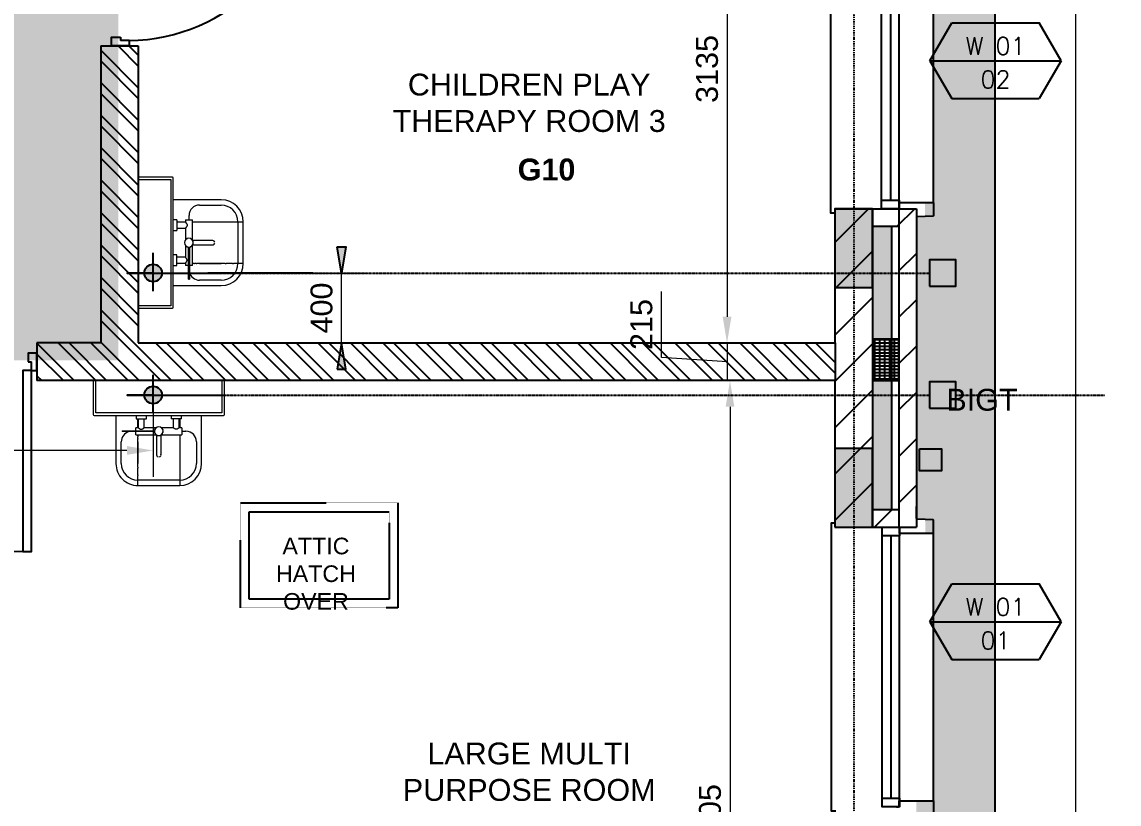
# Model space of a CAD drawing. Header units: inches. Extents: x -48459 to 205009, y 10398 to 54474.
# Drawn here: x 10690 to 16963, y 17215 to 21689 of the extents above; entities that cross this region are included whole.
import ezdxf
from ezdxf.enums import TextEntityAlignment as Align

# ---------------------------------------------------------------- set-up
doc = ezdxf.new("R2010")
doc.units = ezdxf.units.IN
doc.header["$MEASUREMENT"] = 0
for name, pattern in [('DASHDOT2', [0.5, 0.25, -0.125, 0, -0.125]), ('DASHED', [19.05, 12.7, -6.35]), ('HIDDEN', [4.5, 1.5, -1.5, 1.5])]:
    doc.linetypes.add(name, pattern=pattern)
for name, color, linetype in [('AR-ATTIC-ACCESS', 8, 'Continuous'), ('AR-DOOR', 8, 'Continuous'), ('AR-GRID-LINE', 8, 'DASHDOT2'), ('AR-Hat', 8, 'Continuous'), ('AR-HATCH', 8, 'Continuous'), ('AR-INSULATION', 8, 'Continuous'), ('AR-PROJECT-DIMS', 8, 'Continuous'), ('AR-RAILING', 8, 'Continuous'), ('AR-ROOM-TEXT', 8, 'Continuous'), ('AR-Symb', 4, 'Continuous'), ('AR-WALL-EXT', 4, 'Continuous'), ('AR-WIND-FRAM', 4, 'Continuous'), ('AR-WIND-SILL', 8, 'Continuous'), ('QSS ELEVATION 4', 8, 'Continuous')]:
    doc.layers.add(name, color=color, linetype=linetype)
for name, color, linetype, true_color in [('AR-GRAVEL', 252, 'Continuous', 0x696969), ('AR-POPUP-DIMS', 1, 'Continuous', 0xff0000), ('AR-WASTE RUNS', 1, 'Continuous', 0xff0000)]:
    doc.layers.add(name, color=color, linetype=linetype, true_color=true_color)
doc.layers.add('M-520-M_DRAINAGE_FW', color=252, linetype='Continuous', lineweight=9)
doc.styles.add('MS_1.100_5.0mm', font='arial.ttf', dxfattribs={"height": 500})
doc.styles.add('MS_1.50_2.5mm', font='arial.ttf', dxfattribs={"height": 125})
doc.styles.add('roman S', font='romans.shx')
doc.dimstyles.new('MS_1.50_2.5mm', dxfattribs={"dimtxt": 125, "dimasz": 150, "dimexe": 150, "dimexo": 100, "dimgap": 50, "dimtad": 1, "dimtoh": 1, "dimdec": 0, "dimdsep": 46, "dimtxsty": 'MS_1.50_2.5mm', "dimcen": 150, "dimclre": 256, "dimclrt": 4, "dimadec": 0, "dimazin": 0, "dimtfac": 1, "dimtdec": 0, "dimtix": 1, "dimtmove": 2, "dimatfit": 2, "dimfxl": 1, "dimlwd": 18, "dimlwe": 18, "dimarcsym": 0})

# ---------------------------------------------------------------- blocks, each defined once
blk = doc.blocks.new('Door1135')
for p, q in [((30, 100), (30, 50)), ((1105, 100), (1105, 50)), ((50, 50), (30, 50)), ((1085, 50), (1105, 50))]:
    blk.add_line(p, q)
blk.add_lwpolyline([(30, 100), (80, 100), (80, 1135), (30, 1135)], close=True)
for points in [[(30, 100), (0, 100), (0, 0), (50, 0), (50, 50)], [(1105, 100), (1135, 100), (1135, 0), (1085, 0), (1085, 50)]]:
    blk.add_lwpolyline(points)
blk.add_arc((55.8, 86), 1049.3, 0.76324, 88.6805)
blk = doc.blocks.new('*D176')
at = {"layer": 'AR-PROJECT-DIMS', "lineweight": 18, "transparency": 16777216}
for p, q in [((16863.3, 32309.9), (16566.6, 32309.9)), ((16863.3, 14524.9), (16566.6, 14524.9))]:
    blk.add_line(p, q, dxfattribs=at)
at = {"layer": 'AR-PROJECT-DIMS', "color": 0, "lineweight": 18, "transparency": 16777216}
blk.add_line((16716.6, 14674.9), (16716.6, 32159.9), dxfattribs=at)
at = {"layer": 'AR-PROJECT-DIMS', "color": 0, "transparency": 16777216}
for points in [[(16691.6, 32159.9), (16741.6, 32159.9), (16716.6, 32309.9)], [(16691.6, 14674.9), (16741.6, 14674.9), (16716.6, 14524.9)]]:
    blk.add_solid(points, dxfattribs=at)
at = {"layer": 'Defpoints', "color": 0, "transparency": 16777216}
for p in [(16716.6, 32309.9), (16963.3, 32309.9), (16963.3, 14524.9)]:
    blk.add_point(p, dxfattribs=at)
at = {"layer": 'AR-PROJECT-DIMS', "color": 4, "transparency": 16777216, "insert": (16602.8, 23417.4), "char_height": 125, "attachment_point": 5, "rotation": 90, "style": 'MS_1.50_2.5mm'}
blk.add_mtext('17785', dxfattribs=at)
blk = doc.blocks.new('*D183')
at = {"layer": 'AR-PROJECT-DIMS', "lineweight": 18, "transparency": 16777216}
for p, q in [((14821.6, 22987.4), (14871.6, 22987.4)), ((14621.6, 19852.5), (14571.6, 19852.5))]:
    blk.add_line(p, q, dxfattribs=at)
at = {"layer": 'AR-PROJECT-DIMS', "color": 0, "lineweight": 18, "transparency": 16777216}
blk.add_line((14721.6, 22837.4), (14721.6, 20002.5), dxfattribs=at)
at = {"layer": 'AR-PROJECT-DIMS', "color": 0, "transparency": 16777216}
for points in [[(14696.6, 22837.4), (14746.6, 22837.4), (14721.6, 22987.4)], [(14696.6, 20002.5), (14746.6, 20002.5), (14721.6, 19852.5)]]:
    blk.add_solid(points, dxfattribs=at)
at = {"layer": 'Defpoints', "color": 0, "transparency": 16777216}
for p in [(14721.6, 22987.4), (14721.6, 19852.5), (14721.6, 19852.5)]:
    blk.add_point(p, dxfattribs=at)
at = {"layer": 'AR-PROJECT-DIMS', "color": 4, "transparency": 16777216, "insert": (14607.7, 21419.9), "char_height": 125, "attachment_point": 5, "rotation": 90, "style": 'MS_1.50_2.5mm'}
blk.add_mtext('3135', dxfattribs=at)
blk = doc.blocks.new('*D184')
at = {"layer": 'AR-PROJECT-DIMS', "lineweight": 18, "transparency": 16777216}
for p, q in [((14838.5, 19637.5), (14888.5, 19637.5)), ((14821.6, 14632.4), (14888.5, 14632.4))]:
    blk.add_line(p, q, dxfattribs=at)
at = {"layer": 'AR-PROJECT-DIMS', "color": 0, "lineweight": 18, "transparency": 16777216}
blk.add_line((14738.5, 19487.5), (14738.5, 14782.4), dxfattribs=at)
at = {"layer": 'AR-PROJECT-DIMS', "color": 0, "transparency": 16777216}
for points in [[(14713.5, 19487.5), (14763.5, 19487.5), (14738.5, 19637.5)], [(14713.5, 14782.4), (14763.5, 14782.4), (14738.5, 14632.4)]]:
    blk.add_solid(points, dxfattribs=at)
at = {"layer": 'Defpoints', "color": 0, "transparency": 16777216}
for p in [(14738.5, 19637.5), (14721.6, 14632.4), (14738.5, 14632.4)]:
    blk.add_point(p, dxfattribs=at)
at = {"layer": 'AR-PROJECT-DIMS', "color": 4, "transparency": 16777216, "insert": (14624.7, 17135), "char_height": 125, "attachment_point": 5, "rotation": 90, "style": 'MS_1.50_2.5mm'}
blk.add_mtext('5005', dxfattribs=at)
blk = doc.blocks.new('*D186')
at = {"layer": 'AR-PROJECT-DIMS', "color": 0, "lineweight": 18, "transparency": 16777216}
for p, q in [((14346, 19768.5), (14346, 20147.8)), ((14721.6, 19852.5), (14721.6, 19637.5)), ((14721.6, 19852.5), (14721.6, 19637.5)), ((14721.6, 19745), (14346, 19768.5))]:
    blk.add_line(p, q, dxfattribs=at)
at = {"layer": 'AR-PROJECT-DIMS', "lineweight": 18, "transparency": 16777216}
for p, q in [((14821.6, 19852.5), (14871.6, 19852.5)), ((14821.6, 19637.5), (14871.6, 19637.5))]:
    blk.add_line(p, q, dxfattribs=at)
at = {"layer": 'Defpoints', "color": 0, "transparency": 16777216}
for p in [(14721.6, 19852.5), (14721.6, 19637.5), (14721.6, 19637.5)]:
    blk.add_point(p, dxfattribs=at)
at = {"layer": 'AR-PROJECT-DIMS', "color": 4, "transparency": 16777216, "insert": (14232.2, 19958.1), "char_height": 125, "attachment_point": 5, "rotation": 90, "style": 'MS_1.50_2.5mm'}
blk.add_mtext('215', dxfattribs=at)
blk = doc.blocks.new('window tag')
at = {"linetype": 'Continuous'}
for p, q in [((0, 0), (2.5, 4.33)), ((2.5, 4.33), (12.5, 4.33)), ((15, 0), (12.5, 4.33)), ((0, 0), (15, 0)), ((0, 0), (2.5, -4.33)), ((15, 0), (12.5, -4.33)), ((2.5, -4.33), (12.5, -4.33))]:
    blk.add_line(p, q, dxfattribs=at)
at = {"style": 'roman S'}
for tag, p in [('W-000', (7.5, 0.69)), ('0000', (7.5, -3.15))]:
    blk.add_attdef(tag, text='', height=2, dxfattribs=at).set_placement(p, align=Align.CENTER)
blk = doc.blocks.new('NBS_BioClad_DuctAndWallPanelLiningSystem_BioPod - BioPod-V6-C530 GROUND FLOOR PLAN')
at = {"layer": 'M-520-M_DRAINAGE_FW'}
for p, q in [((46304.5, 26116.7), (46109.5, 26116.7)), ((46109.5, 26116.7), (46109.5, 26102.1)), ((46109.5, 26102.1), (46295, 26102.1)), ((46295, 26102.1), (46295, 25381.2)), ((46309.5, 25371.7), (46309.5, 26111.7)), ((46584.1, 25986.7), (46309.5, 25986.7)), ((46459.5, 25957.1), (46583, 25957.1)), ((46329, 25871.4), (46309.5, 25871.4)), ((46329, 25871.4), (46329, 25812)), ((46329, 25861.3), (46380, 25861.3)), ((46329, 25861.3), (46380, 25861.3)), ((46379, 25858.7), (46329, 25858.7)), ((46379, 25872.7), (46379, 25858.7)), ((46379.7, 25872.7), (46399, 25872.7)), ((46399, 25872.7), (46419, 25872.7)), ((46399.5, 25872.7), (46399.5, 25897.1)), ((46418.8, 25861.3), (46459.5, 25861.3)), ((46419, 25756.5), (46419, 25872.7)), ((46459.5, 25861.3), (46583.7, 25861.3)), ((46583.7, 25861.3), (46679.1, 25861.3)), ((46679.1, 25861.3), (46709.5, 25861.3)), ((46679.1, 25861.3), (46679.1, 25622.1)), ((46679.1, 25861.3), (46709.5, 25861.3)), ((46709.5, 25622.1), (46709.5, 25861.3)), ((46309.5, 25812), (46329, 25812)), ((46329, 25824.7), (46379, 25824.7)), ((46379, 25824.7), (46379, 25757)), ((46379, 25726.3), (46379, 25658.7)), ((46419, 25610.7), (46419, 25726.8)), ((46508.8, 25754.7), (46420.2, 25754.7)), ((46420.2, 25728.7), (46508.8, 25728.7)), ((46329, 25671.4), (46309.5, 25671.4)), ((46329, 25612), (46329, 25671.4)), ((46396.5, 25596.7), (46396.5, 25716.8)), ((46401.5, 25716.8), (46401.5, 25596.7)), ((46309.5, 25612), (46329, 25612)), ((46379, 25658.7), (46329, 25658.7)), ((46329, 25624.7), (46379, 25624.7)), ((46380, 25622.1), (46329, 25622.1)), ((46380, 25622.1), (46329, 25622.1)), ((46379, 25624.7), (46379, 25610.7)), ((46396.7, 25610.7), (46379.7, 25610.7)), ((46419, 25610.7), (46401.2, 25610.7)), ((46426.4, 25622.1), (46418.8, 25622.1)), ((46426.5, 25622.1), (46431.2, 25622.1)), ((46440.4, 25622.1), (46431.3, 25622.1)), ((46440.4, 25622.1), (46444.9, 25622.1)), ((46459.5, 25622.1), (46444, 25622.1)), ((46583.7, 25622.1), (46459.5, 25622.1)), ((46459.5, 25622.1), (46583.7, 25622.1)), ((46605.6, 25622.1), (46583.7, 25622.1)), ((46605.7, 25622.1), (46611, 25622.1)), ((46649, 25622.1), (46611, 25622.1)), ((46649, 25622.1), (46652.9, 25622.1)), ((46679.1, 25622.1), (46652.9, 25622.1)), ((46675, 25622.1), (46676.4, 25622.1)), ((46709.5, 25622.1), (46679.1, 25622.1)), ((46709.5, 25622.1), (46679.1, 25622.1)), ((46396.5, 25596.7), (46401.5, 25596.7)), ((46309.5, 25496.6), (46584.1, 25496.6)), ((46396.5, 25533.1), (46396.5, 25532.3)), ((46396.5, 25532.3), (46401.5, 25532.3)), ((46401.5, 25532.3), (46401.5, 25533.1)), ((46583.7, 25527.2), (46459.5, 25527.2)), ((46295, 25381.2), (46109.5, 25381.2)), ((46109.5, 25381.2), (46109.5, 25366.7)), ((46109.5, 25366.7), (46304.5, 25366.7))]:
    blk.add_line(p, q, dxfattribs=at)
at = {"layer": 'M-520-M_DRAINAGE_FW', "flags": 128}
for points in [[(46533.8, 25754.7), (46533.8, 25754.7), (46533.7, 25754.7), (46533.6, 25754.7), (46533.5, 25754.7), (46533.3, 25754.7), (46533.1, 25754.7), (46532.8, 25754.7), (46532.5, 25754.7), (46532.2, 25754.7), (46531.8, 25754.7), (46531.4, 25754.7), (46530.9, 25754.7), (46530.5, 25754.7), (46530, 25754.7), (46529.4, 25754.7), (46528.8, 25754.7), (46528.2, 25754.7), (46527.6, 25754.7), (46526.9, 25754.7), (46526.2, 25754.7), (46525.5, 25754.7), (46524.7, 25754.7), (46523.9, 25754.7), (46523.1, 25754.7), (46522.3, 25754.7), (46521.4, 25754.7), (46520.6, 25754.7), (46519.7, 25754.7), (46518.8, 25754.7), (46517.8, 25754.7), (46516.9, 25754.7), (46515.9, 25754.7), (46515, 25754.7), (46514, 25754.7), (46513, 25754.7), (46512, 25754.7), (46511, 25754.7), (46510, 25754.7), (46509, 25754.7), (46508.8, 25754.7)], [(46508.8, 25728.7), (46509.8, 25728.7), (46510.8, 25728.7), (46511.8, 25728.7), (46512.8, 25728.7), (46513.7, 25728.7), (46514.7, 25728.7), (46515.7, 25728.7), (46516.6, 25728.7), (46517.6, 25728.7), (46518.5, 25728.7), (46519.4, 25728.7), (46520.3, 25728.7), (46521.2, 25728.7), (46522.1, 25728.7), (46522.9, 25728.7), (46523.7, 25728.7), (46524.5, 25728.7), (46525.3, 25728.7), (46526, 25728.7), (46526.7, 25728.7), (46527.4, 25728.7), (46528, 25728.7), (46528.7, 25728.7), (46529.3, 25728.7), (46529.8, 25728.7), (46530.3, 25728.7), (46530.8, 25728.7), (46531.3, 25728.7), (46531.7, 25728.7), (46532.1, 25728.7), (46532.4, 25728.7), (46532.7, 25728.7), (46533, 25728.7), (46533.2, 25728.7), (46533.4, 25728.7), (46533.6, 25728.7), (46533.7, 25728.7), (46533.7, 25728.7), (46533.8, 25728.7)], [(46396.5, 25532.3), (46396.5, 25533), (46396.5, 25535.1), (46396.5, 25538.5), (46396.5, 25543), (46396.5, 25548.5), (46396.5, 25554.8), (46396.5, 25561.6), (46396.5, 25568.5), (46396.5, 25575.4), (46396.5, 25581.9), (46396.5, 25587.8), (46396.5, 25592.8), (46396.5, 25596.7)], [(46401.5, 25596.7), (46401.5, 25592.8), (46401.5, 25587.8), (46401.5, 25581.9), (46401.5, 25575.4), (46401.5, 25568.5), (46401.5, 25561.6), (46401.5, 25554.8), (46401.5, 25548.5), (46401.5, 25543), (46401.5, 25538.5), (46401.5, 25535.1), (46401.5, 25533), (46401.5, 25532.3)]]:
    blk.add_lwpolyline(points, dxfattribs=at)
at = {"layer": 'M-520-M_DRAINAGE_FW'}
for centre, radius, start, end in [((46304.5, 26111.7), 5, 0, 90), ((46584.1, 25861.3), 125.4, 0, 90), ((46459.5, 25897.1), 60, 90, 180), ((46583, 25861), 96, 0.12853, 90), ((46398.8, 25741.7), 25, 90, 270), ((46398.8, 25741.7), 25, 270, 90), ((46533.8, 25741.7), 13, 248.33657, 345), ((46533.8, 25741.7), 13, 15, 105), ((46398.8, 25741.7), 25, 270, 276.1659), ((46583.7, 25622.5), 95.4, 270, 359.7173), ((46584.1, 25622.1), 125.4, 270, 0), ((46459.5, 25587.2), 60, 195, 270), ((46304.5, 25371.7), 5, 270, 359.99999)]:
    blk.add_arc(centre, radius, start, end, dxfattribs=at)
for points, knots in [([(46379, 25858.7), (46379, 25858.6), (46379.1, 25858.4), (46379.5, 25858), (46380.1, 25857.4), (46381, 25856.3), (46382.4, 25854.5), (46383.6, 25852.9), (46384.5, 25851.6), (46385.1, 25850.8), (46385.4, 25850.2), (46385.8, 25849.6), (46386.3, 25848.7), (46386.9, 25847.6), (46387.5, 25846.5), (46387.8, 25845.5), (46388, 25844.8), (46388.2, 25844), (46388.3, 25843), (46388.4, 25841.6), (46388.3, 25840.3), (46388.2, 25839.3), (46388, 25838.5), (46387.8, 25837.8), (46387.5, 25836.8), (46386.9, 25835.7), (46386.3, 25834.6), (46385.8, 25833.7), (46385.4, 25833.1), (46385.1, 25832.5), (46384.5, 25831.7), (46383.6, 25830.4), (46382.4, 25828.8), (46381, 25827), (46380.1, 25825.9), (46379.5, 25825.3), (46379.1, 25824.9), (46379, 25824.7), (46379, 25824.7)], [0, 0, 0, 0, 0.055556, 0.083333, 0.111111, 0.166667, 0.222222, 0.277778, 0.305556, 0.319444, 0.333333, 0.347222, 0.361111, 0.388889, 0.416667, 0.430556, 0.444444, 0.458333, 0.472222, 0.5, 0.527778, 0.541667, 0.555556, 0.569444, 0.583333, 0.611111, 0.638889, 0.652778, 0.666667, 0.680556, 0.694444, 0.722222, 0.777778, 0.833333, 0.888889, 0.916667, 0.944444, 1, 1, 1, 1]), ([(46379.3, 25757.3), (46379.3, 25757.3), (46379.2, 25757.2), (46379, 25757), (46379, 25757), (46379, 25757), (46379.2, 25757.2), (46379.3, 25757.3), (46379.5, 25757.5), (46379.8, 25757.8), (46380.2, 25758.4), (46380.8, 25759), (46381.2, 25759.4), (46381.5, 25759.7), (46381.7, 25759.9), (46381.9, 25760.1), (46382.2, 25760.3), (46382.7, 25760.8), (46383.6, 25761.5), (46384.5, 25762.2), (46385.2, 25762.6), (46385.6, 25762.9), (46385.8, 25763), (46385.9, 25763.1)], [0.4444444, 0.4444444, 0.4444444, 0.4444444, 0.4583333, 0.4722222, 0.5, 0.5277778, 0.5416667, 0.5555556, 0.5694444, 0.5833333, 0.6111111, 0.6388889, 0.6527778, 0.6597222, 0.6666667, 0.6736111, 0.6805556, 0.6944444, 0.7222222, 0.75, 0.7638889, 0.7708333, 0.7777778, 0.7777778, 0.7777778, 0.7777778]), ([(46385.9, 25720.3), (46385.8, 25720.3), (46385.6, 25720.4), (46385.2, 25720.7), (46384.5, 25721.1), (46383.6, 25721.8), (46382.7, 25722.5), (46382.2, 25723), (46381.9, 25723.2), (46381.7, 25723.4), (46381.5, 25723.6), (46381.2, 25723.9), (46380.8, 25724.3), (46380.2, 25724.9), (46379.8, 25725.5), (46379.5, 25725.8), (46379.3, 25726), (46379.2, 25726.1), (46379, 25726.3), (46379, 25726.3), (46379, 25726.3), (46379.2, 25726.1), (46379.3, 25726), (46379.3, 25726)], [0.2222222, 0.2222222, 0.2222222, 0.2222222, 0.2291667, 0.2361111, 0.25, 0.2777778, 0.3055556, 0.3194444, 0.3263889, 0.3333333, 0.3402778, 0.3472222, 0.3611111, 0.3888889, 0.4166667, 0.4305556, 0.4444444, 0.4583333, 0.4722222, 0.5, 0.5277778, 0.5416667, 0.5555556, 0.5555556, 0.5555556, 0.5555556]), ([(46388.5, 25764.4), (46388.5, 25764.4), (46389.1, 25764.7), (46390.1, 25765.1), (46391.2, 25765.5), (46391.7, 25765.6)], [0.831017, 0.831017, 0.831017, 0.831017, 0.83333333, 0.86111111, 0.88888889, 0.88888889, 0.88888889, 0.88888889]), ([(46406.2, 25765.6), (46406.7, 25765.4), (46407.7, 25765.1), (46408.6, 25764.7), (46409, 25764.5)], [0.11111111, 0.11111111, 0.11111111, 0.11111111, 0.13888889, 0.16077486, 0.16077486, 0.16077486, 0.16077486]), ([(46412, 25762.9), (46412.2, 25762.8), (46412.4, 25762.7), (46412.8, 25762.4), (46413.5, 25761.9), (46414.4, 25761.2), (46415.2, 25760.5), (46415.8, 25760), (46416.1, 25759.7), (46416.3, 25759.6), (46416.5, 25759.4), (46416.7, 25759.1), (46417.2, 25758.6), (46417.7, 25758), (46418.2, 25757.4), (46418.5, 25757), (46418.7, 25756.8), (46418.8, 25756.7), (46419, 25756.6), (46419, 25756.5), (46419, 25756.6), (46418.8, 25756.7), (46418.7, 25756.8), (46418.7, 25756.9)], [0.2222222, 0.2222222, 0.2222222, 0.2222222, 0.2291667, 0.2361111, 0.25, 0.2777778, 0.3055556, 0.3194444, 0.3263889, 0.3333333, 0.3402778, 0.3472222, 0.3611111, 0.3888889, 0.4166667, 0.4305556, 0.4444444, 0.4583333, 0.4722222, 0.5, 0.5277778, 0.5416667, 0.5555556, 0.5555556, 0.5555556, 0.5555556]), ([(46418.7, 25726.5), (46418.7, 25726.5), (46418.8, 25726.6), (46419, 25726.7), (46419, 25726.8), (46419, 25726.7), (46418.8, 25726.6), (46418.7, 25726.5), (46418.5, 25726.3), (46418.2, 25725.9), (46417.7, 25725.3), (46417.2, 25724.7), (46416.7, 25724.2), (46416.5, 25723.9), (46416.3, 25723.8), (46416.1, 25723.6), (46415.8, 25723.3), (46415.2, 25722.8), (46414.4, 25722.1), (46413.5, 25721.4), (46412.8, 25720.9), (46412.4, 25720.6), (46412.2, 25720.5), (46412, 25720.4)], [0.4444444, 0.4444444, 0.4444444, 0.4444444, 0.4583333, 0.4722222, 0.5, 0.5277778, 0.5416667, 0.5555556, 0.5694444, 0.5833333, 0.6111111, 0.6388889, 0.6527778, 0.6597222, 0.6666667, 0.6736111, 0.6805556, 0.6944444, 0.7222222, 0.75, 0.7638889, 0.7708333, 0.7777778, 0.7777778, 0.7777778, 0.7777778]), ([(46422.8, 25748.8), (46422.6, 25749.2), (46422.3, 25750.2), (46421.7, 25751.7), (46421.2, 25752.7), (46420.9, 25753.4), (46420.6, 25754), (46420.4, 25754.3), (46420.3, 25754.4)], [0.1837763, 0.1837763, 0.1837763, 0.1837763, 0.2222222, 0.2777778, 0.3333333, 0.3611111, 0.3888889, 0.4444444, 0.4444444, 0.4444444, 0.4444444]), ([(46420.3, 25728.9), (46420.3, 25728.9), (46420.4, 25729.1), (46420.7, 25729.5), (46421, 25730.1), (46421.4, 25730.8), (46421.9, 25732), (46422.3, 25733.2), (46422.7, 25734.2), (46422.8, 25734.5)], [0.5555556, 0.5555556, 0.5555556, 0.5555556, 0.5833333, 0.6180556, 0.6527778, 0.6875, 0.7222222, 0.7916667, 0.8162237, 0.8162237, 0.8162237, 0.8162237]), ([(46423.8, 25741.7), (46423.8, 25743.2), (46423.6, 25745.3), (46423.2, 25747.1), (46423.1, 25747.6)], [0, 0, 0, 0, 0.1111111, 0.1498884, 0.1498884, 0.1498884, 0.1498884]), ([(46423.1, 25735.7), (46423.1, 25735.8), (46423.6, 25737.7), (46423.8, 25739.7), (46423.8, 25741.7)], [0.8501116, 0.8501116, 0.8501116, 0.8501116, 0.8611111, 1, 1, 1, 1]), ([(46391.7, 25717.7), (46391.2, 25717.8), (46390.1, 25718.2), (46389.1, 25718.6), (46388.6, 25718.9), (46388.5, 25718.9)], [0.11111111, 0.11111111, 0.11111111, 0.11111111, 0.13888889, 0.16666667, 0.16873188, 0.16873188, 0.16873188, 0.16873188]), ([(46409, 25718.8), (46408.6, 25718.6), (46407.7, 25718.2), (46406.7, 25717.9), (46406.2, 25717.8)], [0.83922514, 0.83922514, 0.83922514, 0.83922514, 0.86111111, 0.88888889, 0.88888889, 0.88888889, 0.88888889]), ([(46379, 25624.7), (46379, 25624.7), (46379.2, 25624.8), (46379.6, 25625.3), (46379.9, 25625.8), (46380.4, 25626.4), (46381, 25627.1), (46381.6, 25627.8), (46382, 25628.3), (46382.2, 25628.6), (46382.4, 25628.8), (46382.6, 25629), (46382.8, 25629.4), (46383.2, 25629.9), (46383.9, 25630.8), (46384.6, 25631.7), (46385, 25632.4), (46385.3, 25632.8), (46385.4, 25633.1), (46385.6, 25633.4), (46385.9, 25633.8), (46386.3, 25634.6), (46386.9, 25635.7), (46387.5, 25636.8), (46387.8, 25637.7), (46387.9, 25638.2), (46388, 25638.5), (46388.1, 25638.9), (46388.2, 25639.4), (46388.3, 25640.3), (46388.4, 25641.7), (46388.3, 25643), (46388.2, 25643.9), (46388.1, 25644.4), (46388, 25644.8), (46387.9, 25645.2), (46387.8, 25645.6), (46387.5, 25646.5), (46386.9, 25647.6), (46386.3, 25648.7), (46385.9, 25649.5), (46385.6, 25649.9), (46385.4, 25650.2), (46385.3, 25650.5), (46385, 25650.9), (46384.6, 25651.6), (46383.9, 25652.5), (46383.2, 25653.4), (46382.8, 25653.9), (46382.6, 25654.3), (46382.4, 25654.5), (46382.2, 25654.7), (46382, 25655), (46381.6, 25655.5), (46381, 25656.2), (46380.4, 25656.9), (46379.9, 25657.5), (46379.6, 25658), (46379.2, 25658.5), (46379, 25658.7), (46379, 25658.7)], [0, 0, 0, 0, 0.055556, 0.083333, 0.111111, 0.138889, 0.166667, 0.194444, 0.208333, 0.215278, 0.222222, 0.229167, 0.236111, 0.25, 0.277778, 0.305556, 0.319444, 0.326389, 0.333333, 0.340278, 0.347222, 0.361111, 0.388889, 0.416667, 0.430556, 0.4375, 0.444444, 0.451389, 0.458333, 0.472222, 0.5, 0.527778, 0.541667, 0.548611, 0.555556, 0.5625, 0.569444, 0.583333, 0.611111, 0.638889, 0.652778, 0.659722, 0.666667, 0.673611, 0.680556, 0.694444, 0.722222, 0.75, 0.763889, 0.770833, 0.777778, 0.784722, 0.791667, 0.805556, 0.833333, 0.861111, 0.888889, 0.916667, 0.944444, 1, 1, 1, 1])]:
    blk.add_open_spline(points, degree=3, knots=knots, dxfattribs=at)
blk = doc.blocks.new('*D398')
at = {"layer": 'AR-POPUP-DIMS', "lineweight": 18, "transparency": 16777216}
for p, q in [((12353.2, 20252.5), (12667, 20252.5)), ((12353.2, 19852.5), (12667, 19852.5))]:
    blk.add_line(p, q, dxfattribs=at)
at = {"layer": 'AR-POPUP-DIMS', "color": 0, "lineweight": 18, "transparency": 16777216}
blk.add_line((12517, 19852.5), (12517, 20252.5), dxfattribs=at)
at = {"layer": 'Defpoints', "color": 0, "transparency": 16777216}
for p in [(12253.2, 20252.5), (12517, 20252.5), (12253.2, 19852.5)]:
    blk.add_point(p, dxfattribs=at)
at = {"layer": 'AR-POPUP-DIMS', "color": 4, "transparency": 16777216, "insert": (12403.2, 20052.5), "char_height": 125, "attachment_point": 5, "rotation": 90, "style": 'MS_1.50_2.5mm'}
blk.add_mtext('400', dxfattribs=at)
blk = doc.blocks.new('*D399')
at = {"layer": 'AR-POPUP-DIMS', "lineweight": 18, "transparency": 16777216}
for p, q in [((9232.5, 19460.9), (9232.5, 19087.6)), ((11439.6, 19460.9), (11439.6, 19087.6))]:
    blk.add_line(p, q, dxfattribs=at)
at = {"layer": 'AR-POPUP-DIMS', "color": 0, "lineweight": 18, "transparency": 16777216}
blk.add_line((11289.6, 19237.6), (9382.5, 19237.6), dxfattribs=at)
at = {"layer": 'AR-POPUP-DIMS', "color": 0, "transparency": 16777216}
for points in [[(9382.5, 19262.6), (9382.5, 19212.6), (9232.5, 19237.6)], [(11289.6, 19262.6), (11289.6, 19212.6), (11439.6, 19237.6)]]:
    blk.add_solid(points, dxfattribs=at)
at = {"layer": 'Defpoints', "color": 0, "transparency": 16777216}
for p in [(9232.5, 19560.9), (11439.6, 19560.9), (9232.5, 19237.6)]:
    blk.add_point(p, dxfattribs=at)
at = {"layer": 'AR-POPUP-DIMS', "color": 4, "transparency": 16777216, "insert": (10336, 19351.4), "char_height": 125, "attachment_point": 5, "style": 'MS_1.50_2.5mm'}
blk.add_mtext('2207', dxfattribs=at)

msp = doc.modelspace()

# ---------------------------------------------------------------- hatches: boundary and pattern name
at = {"layer": 'AR-GRAVEL', "transparency": 33554559}
h = msp.add_hatch(dxfattribs=at)
h.set_pattern_fill('DOTS', color=8, scale=400)
h.set_pattern_definition([(0, (0, 32667.435), (12.5, 25), [0, -25])])
edge = h.paths.add_edge_path()
edge.add_line((15856.4, 18763.8), (15899.3, 18763.8))
edge.add_arc((15899.3, 18767), 3.2, 270, 360)
edge.add_line((15902.5, 18767), (15902.5, 17230.8))
edge.add_arc((15899.3, 17230.8), 3.2, 0, 90)
edge.add_line((15899.3, 17234), (15804.5, 17234))
edge.add_line((15804.5, 17234), (15804.5, 16448.9))
edge.add_line((15804.5, 16448.9), (15854.5, 16448.9))
edge.add_line((15854.5, 16448.9), (15854.5, 15148.9))
edge.add_line((15854.5, 15148.9), (15805.6, 15148.9))
edge.add_line((15805.6, 15148.9), (15806.2, 14167.4))
edge.add_line((15806.2, 14167.4), (15019.1, 14167.4))
edge.add_line((15019.1, 14167.4), (9660.5, 14167.4))
edge.add_line((9660.5, 14167.4), (8875.5, 14167.7))
edge.add_line((8875.5, 14167.7), (8874.5, 14467.5))
edge.add_line((8874.5, 14467.5), (8474.5, 14467))
edge.add_line((8474.5, 14467), (8474.5, 13767.4))
edge.add_line((8474.5, 13767.4), (16254.5, 13767.4))
edge.add_line((16254.5, 13767.4), (16254.6, 32667.4))
edge.add_line((16254.6, 32667.4), (15804.5, 32667.4))
edge.add_line((15804.5, 32667.4), (15804.5, 32039.9))
edge.add_line((15804.5, 32039.9), (15803.8, 32039.9))
edge.add_line((15803.8, 32039.9), (15803.8, 31339.9))
edge.add_line((15803.8, 31339.9), (15804.5, 31339.9))
edge.add_line((15804.5, 31339.9), (15804.5, 28947.4))
edge.add_line((15804.5, 28947.4), (15854.1, 28947.4))
edge.add_line((15854.1, 28947.4), (15854.1, 28862.3))
edge.add_line((15854.1, 28862.3), (15899.3, 28862.3))
edge.add_arc((15899.3, 28865.5), 3.2, 270, 360)
edge.add_line((15902.5, 28865.5), (15902.5, 27329.3))
edge.add_arc((15899.3, 27329.3), 3.2, 0, 90)
edge.add_line((15899.3, 27332.5), (15854.1, 27332.5))
edge.add_line((15854.1, 27332.5), (15854.1, 27247.4))
edge.add_line((15854.1, 27247.4), (15804.5, 27247.4))
edge.add_line((15804.5, 27247.4), (15804.5, 25612.4))
edge.add_line((15804.5, 25612.4), (15854.5, 25612.4))
edge.add_line((15854.5, 25612.4), (15854.5, 25527.3))
edge.add_line((15854.5, 25527.3), (15899.6, 25527.3))
edge.add_arc((15899.6, 25530.5), 3.2, 270, 360)
edge.add_line((15902.8, 25530.5), (15902.8, 23994.3))
edge.add_arc((15899.6, 23994.3), 3.2, 0, 90)
edge.add_line((15899.6, 23997.5), (15854.5, 23997.5))
edge.add_line((15854.5, 23997.5), (15854.5, 23912.4))
edge.add_line((15854.5, 23912.4), (15804.5, 23912.4))
edge.add_line((15804.5, 23912.4), (15804.5, 22270))
edge.add_line((15804.5, 22270), (15854.5, 22270))
edge.add_line((15854.5, 22270), (15854.5, 22184.9))
edge.add_line((15854.5, 22184.9), (15899.2, 22184.9))
edge.add_arc((15899.2, 22188.1), 3.2, 270, 360)
edge.add_line((15902.4, 22188.1), (15902.4, 20651.9))
edge.add_arc((15899.2, 20651.9), 3.2, 0, 90)
edge.add_line((15899.2, 20655.1), (15854.5, 20655.1))
edge.add_line((15854.5, 20655.1), (15854.5, 20570))
edge.add_line((15854.5, 20570), (15804.5, 20570))
edge.add_line((15804.5, 20570), (15804.5, 18848.9))
edge.add_line((15804.5, 18848.9), (15856.4, 18848.9))
edge.add_line((15856.4, 18848.9), (15856.4, 18763.8))
at = {"layer": 'AR-Hat', "transparency": 33554687}
h = msp.add_hatch(dxfattribs=at)
h.set_pattern_fill('ANSI32', color=256, scale=350, angle=270)
h.set_pattern_definition([(315, (0, 32667.44), (92.8078, 92.8078), []), (315, (-1e-14, 32605.56), (92.8078, 92.8078), [])])
h.paths.add_polyline_path([(11355, 19852.5), (11355, 21552.4), (11140, 21552.4), (11140, 19852.5), (10774.9, 19852.5), (10774.9, 19637.5), (15339.6, 19637.5), (15339.6, 19852.5)])
h = msp.add_hatch(color=254, dxfattribs=at)
h.dxf.hatch_style = 1
h.paths.add_polyline_path([(15446.4, 20170), (15446.4, 20620), (15553.9, 20620), (15553.9, 20170)])
h.paths.add_polyline_path([(15338.9, 20170), (15338.9, 20620), (15446.4, 20620), (15446.4, 20170)])
h = msp.add_hatch(dxfattribs=at)
h.set_pattern_fill('ANSI31', color=256, scale=1500)
h.set_pattern_definition([(45, (0, 32667.44), (-132.5825, 132.5825), [])])
h.paths.add_polyline_path([(15447, 20620), (15339.6, 20620), (15339.6, 19852.5), (15339.6, 19637.5), (15339.6, 18798.9), (15447, 18798.9)])
h.paths.add_polyline_path([(15554.5, 20620), (15447, 20620), (15447, 18798.9), (15554.5, 18798.9)])
h.paths.add_polyline_path([(15704.7, 20620), (15554.5, 20620), (15554.5, 20520), (15704.7, 20520)])
h.paths.add_polyline_path([(15804.5, 20620), (15704.7, 20620), (15704.7, 20520), (15704.7, 18798.9), (15804.9, 18798.9)])
h.paths.add_polyline_path([(15704.7, 18898.9), (15554.5, 18898.9), (15554.5, 18798.9), (15704.7, 18798.9)])
h = msp.add_hatch(color=254, dxfattribs=at)
h.dxf.hatch_style = 1
h.paths.add_polyline_path([(15446.4, 18798.9), (15446.4, 19248.9), (15553.9, 19248.9), (15553.9, 18798.9)])
h.paths.add_polyline_path([(15338.9, 18798.9), (15338.9, 19248.9), (15446.4, 19248.9), (15446.4, 18798.9)])
at = {"layer": 'AR-HATCH', "transparency": 33554559}
h = msp.add_hatch(dxfattribs=at)
h.set_pattern_fill('ANSI36', color=8, scale=300)
h.set_pattern_definition([(45, (0, 32667.435), (19.88738, 72.92039), [93.75, -18.75, 0, -18.75])])
h.paths.add_polyline_path([(15439.6, 32302.4), (11340, 32302.4), (11340, 36817.4), (9137.1, 36817.4), (9137.1, 32305.2), (3735, 32302.4), (3735, 29937.4), (9240, 29937.6), (9240.1, 19753), (11240, 19752.5), (11240, 29257.4), (12339.5, 29257.4), (12339.5, 29772.1), (15440.4, 29761.3)])
h = msp.add_hatch(dxfattribs=at)
h.set_pattern_fill('INSUL', color=254, scale=75)
h.set_pattern_definition([(0, (0, 32667.435), (0, 28.125), []), (0, (0, 32676.81), (0, 28.125), [9.375, -9.375]), (0, (0, 32686.185), (0, 28.125), [9.375, -9.375])])
h.paths.add_polyline_path([(15554.7, 19874.8), (15664.5, 19874.8), (15664.5, 20520), (15554.5, 20520), (15554.5, 18898.9), (15664.5, 18898.9), (15664.5, 19637.5), (15554.7, 19637.5)])
at = {"layer": 'AR-INSULATION', "true_color": 0xff4242, "transparency": 33554559}
h = msp.add_hatch(dxfattribs=at)
h.set_pattern_fill('INSUL', color=20, scale=75, angle=90)
h.set_pattern_definition([(90, (15454.706, 16022.493), (-28.125, 2e-15), []), (90, (15445.33, 16022.493), (-28.125, 2e-15), [9.375, -9.375]), (90, (15435.956, 16022.493), (-28.125, 2e-15), [9.375, -9.375])])
h.paths.add_polyline_path([(15554.7, 19874.8), (15554.7, 19637.5), (15704.7, 19637.5), (15704.7, 19874.8)])
at = {"layer": 'AR-POPUP-DIMS', "true_color": 0xff0000}
h = msp.add_hatch(color=1, dxfattribs=at)
h.dxf.hatch_style = 1
h.paths.add_polyline_path([(12542, 20402.5), (12492, 20402.5), (12517, 20252.5)])
h = msp.add_hatch(color=1, dxfattribs=at)
h.dxf.hatch_style = 1
h.paths.add_polyline_path([(12517, 19852.5), (12492, 19702.5), (12542, 19702.5)])
at = {"layer": 'AR-WASTE RUNS', "true_color": 0xff0000, "transparency": 33554559}
h = msp.add_hatch(color=1, dxfattribs=at)
h.dxf.hatch_style = 1
h.paths.add_polyline_path([(11389.6, 20252.5, 1), (11489.6, 20252.5, 1)])
h = msp.add_hatch(color=1, dxfattribs=at)
h.dxf.hatch_style = 1
h.paths.add_polyline_path([(11389.6, 19554.7, 1), (11489.6, 19554.7, 1)])

# ---------------------------------------------------------------- linework, layer by layer
at = {"layer": 'AR-ATTIC-ACCESS', "linetype": 'DASHED', "ltscale": 0.1}
for points in [[(11939.3, 18937.5), (12839.3, 18937.5), (12839.3, 18337.5), (11939.3, 18337.5)], [(11989.3, 18887.5), (12789.3, 18887.5), (12789.3, 18387.5), (11989.3, 18387.5)]]:
    msp.add_lwpolyline(points, close=True, dxfattribs=at)
at = {"layer": 'AR-GRAVEL'}
msp.add_line((16254.5, 13767.4), (16254.6, 32667.3), dxfattribs=at)
at = {"layer": 'AR-GRID-LINE', "ltscale": 25}
msp.add_line((15447, 36497.7), (15447, 13074.3), dxfattribs=at)
at = {"layer": 'AR-Hat'}
msp.add_line((15339.6, 19852.5), (15339.6, 19637.5), dxfattribs=at)
for points in [[(15338.9, 20170), (15553.9, 20170), (15553.9, 20620), (15338.9, 20620), (15338.9, 20170)], [(15338.9, 18798.9), (15553.9, 18798.9), (15553.9, 19248.9), (15338.9, 19248.9), (15338.9, 18798.9)]]:
    msp.add_lwpolyline(points, dxfattribs=at)
at = {"layer": 'AR-HATCH'}
msp.add_line((15554.5, 18798.9), (15554.5, 20620), dxfattribs=at)
msp.add_lwpolyline([(15664.5, 18898.9), (15664.5, 20520)], dxfattribs=at)
at = {"layer": 'AR-INSULATION', "color": 20, "true_color": 0xff4242}
msp.add_lwpolyline([(15704.7, 19637.5), (15704.7, 19874.8), (15554.7, 19874.8), (15554.7, 19637.5)], close=True, dxfattribs=at)
at = {"layer": 'AR-POPUP-DIMS', "color": 1, "true_color": 0xff0000}
msp.add_line((12353.2, 20252.5), (11751.8, 20252.5), dxfattribs=at)
for points in [[(12492, 20402.5), (12542, 20402.5), (12517, 20252.5), (12492, 20402.5)], [(12492, 19702.5), (12542, 19702.5), (12517, 19852.5), (12492, 19702.5)]]:
    msp.add_lwpolyline(points, dxfattribs=at)
at = {"layer": 'AR-RAILING'}
msp.add_lwpolyline([(15822.8, 19246.2), (15947.8, 19246.2), (15947.8, 19121.2), (15822.8, 19121.2)], close=True, dxfattribs=at)
at = {"layer": 'AR-WALL-EXT'}
for p, q in [((11140, 21552.4), (11355, 21552.4)), ((11140, 21552.4), (11140, 19852.5)), ((11355, 21552.4), (11355, 19852.5)), ((15339.6, 20620), (15804.5, 20620)), ((15339.6, 19852.5), (15339.6, 20620)), ((15804.5, 20620), (15804.9, 18798.9)), ((11140, 19852.5), (10774.9, 19852.5)), ((10774.9, 19852.5), (10774.9, 19637.5)), ((11355, 19852.5), (15339.6, 19852.5)), ((15339.6, 19637.5), (10774.9, 19637.5)), ((15339.6, 18798.9), (15339.6, 19637.5)), ((15339.6, 18798.9), (15804.9, 18798.9))]:
    msp.add_line(p, q, dxfattribs=at)
at = {"layer": 'AR-WALL-EXT', "color": 8}
for p, q in [((15704.7, 20620), (15704.7, 18798.9)), ((15554.5, 20520), (15704.3, 20520)), ((15704.7, 18898.9), (15554.5, 18898.9))]:
    msp.add_line(p, q, dxfattribs=at)
msp.add_lwpolyline([(15554.5, 18898.9), (15554.5, 20520)], dxfattribs=at)
at = {"layer": 'AR-WASTE RUNS'}
for points in [[(11439.6, 20148.4), (11439.6, 20368.9)], [(11439.6, 20252.5), (11291, 20252.5), (11829.2, 20252.5)], [(11439.6, 19450.6), (11439.6, 19671.1)], [(11439.6, 19554.7), (11291, 19554.7), (11829.2, 19554.7)]]:
    msp.add_lwpolyline(points, dxfattribs=at)
for points in [[(15879.5, 20177.5), (16029.5, 20177.5), (16029.5, 20327.5), (15879.5, 20327.5)], [(15879.5, 19479.7), (16029.5, 19479.7), (16029.5, 19629.7), (15879.5, 19629.7)]]:
    msp.add_lwpolyline(points, close=True, dxfattribs=at)
at = {"layer": 'AR-WASTE RUNS', "linetype": 'HIDDEN'}
for points in [[(11439.6, 20252.5), (15879.5, 20252.5)], [(11439.6, 19554.7), (15879.5, 19554.7)], [(16029.5, 19554.7), (16881.8, 19554.7)]]:
    msp.add_lwpolyline(points, dxfattribs=at)
at = {"layer": 'AR-WASTE RUNS'}
for centre in [(11439.6, 20252.5), (11439.6, 19554.7)]:
    msp.add_circle(centre, 50, dxfattribs=at)
at = {"layer": 'AR-WIND-FRAM'}
for points in [[(15705.4, 20670), (15705.4, 20620), (15605.4, 20620), (15605.4, 20670)], [(15708.4, 18798.9), (15708.4, 18748.9), (15608.4, 18748.9), (15608.4, 18798.9)], [(15708.4, 17249.2), (15708.4, 17199.2), (15608.4, 17199.2), (15608.4, 17249.2)]]:
    msp.add_lwpolyline(points, close=True, dxfattribs=at)
at = {"layer": 'AR-WIND-SILL'}
for p, q in [((15605.4, 20620), (15605.4, 22170)), ((15655.4, 22170), (15655.4, 20670)), ((15705.4, 20620), (15705.4, 22170)), ((15608.4, 17199.2), (15608.4, 18748.9)), ((15658.4, 18748.9), (15658.4, 17249.2)), ((15708.4, 17199.2), (15708.4, 18748.9))]:
    msp.add_line(p, q, dxfattribs=at)
for points in [[(15340, 20595), (15315, 20595), (15315, 22245), (15340, 22245)], [(15902.4, 20651.9), (15902.4, 22188.1)], [(15343.1, 17174.2), (15318.1, 17174.2), (15318.1, 18823.9), (15343.1, 18823.9)], [(15902.5, 17230.8), (15902.5, 18767)]]:
    msp.add_lwpolyline(points, dxfattribs=at)
at = {"layer": 'QSS ELEVATION 4'}
for points in [[(15691.4, 20621.8), (15691.4, 20620), (15698.2, 20620, 0.414214), (15705, 20626.8), (15705, 20651.9, -0.414214), (15708.2, 20655.1), (15899.2, 20655.1, -0.414214), (15902.4, 20651.9), (15902.4, 20581.6, -0.414214), (15899.2, 20578.4), (15811.2, 20574.4, 0.414214), (15804.4, 20567.6), (15804.4, 20501.6), (15806.2, 20501.6)], [(15691.5, 18797.1), (15691.5, 18798.9), (15698.3, 18798.9, -0.414214), (15705.1, 18792.1), (15705.1, 18767, 0.414214), (15708.3, 18763.8), (15899.3, 18763.8, 0.414214), (15902.5, 18767), (15902.5, 18837.2, 0.414214), (15899.3, 18840.4), (15811.3, 18844.4, -0.414214), (15804.5, 18851.2), (15804.5, 18917.2), (15806.3, 18917.2)], [(15691.5, 17200.7), (15691.5, 17198.9), (15698.3, 17198.9, 0.414214), (15705.1, 17205.7), (15705.1, 17230.8, -0.414214), (15708.3, 17234), (15899.3, 17234, -0.414214), (15902.5, 17230.8), (15902.5, 17160.6, -0.414214), (15899.3, 17157.4), (15811.3, 17153.4, 0.414214), (15804.5, 17146.6), (15804.5, 17080.5), (15806.3, 17080.5)]]:
    msp.add_lwpolyline(points, format="xyb", dxfattribs=at)

# ---------------------------------------------------------------- block references
at = {"layer": 'AR-DOOR'}
for p, rotation in [((11202.5, 22687.4), 270), ((10774.9, 19795), 180)]:
    msp.add_blockref('Door1135', p, dxfattribs=dict(at, rotation=rotation))
at = {"layer": 'AR-Symb', "ltscale": 0.01, "xscale": 50, "yscale": 50, "zscale": 50}
for p, values in [((15881.9, 21466.7), {'W-000': 'W 01', '0000': '02'}), ((15881.9, 18258.2), {'W-000': 'W 01', '0000': '01'})]:
    msp.add_blockref('window tag', p, dxfattribs=at).add_auto_attribs(values)
at = {"layer": 'M-520-M_DRAINAGE_FW'}
msp.add_blockref('NBS_BioClad_DuctAndWallPanelLiningSystem_BioPod - BioPod-V6-C530 GROUND FLOOR PLAN', (-34754.5, -5315.4), dxfattribs=at)
at = {"layer": 'M-520-M_DRAINAGE_FW', "rotation": 270}
msp.add_blockref('NBS_BioClad_DuctAndWallPanelLiningSystem_BioPod - BioPod-V6-C530 GROUND FLOOR PLAN', (-14269.8, 65747), dxfattribs=at)

# ---------------------------------------------------------------- texts
at = {"layer": 'AR-ROOM-TEXT', "attachment_point": 1, "style": 'MS_1.100_5.0mm'}
for s, width, insert, char_height in [('\\pxqc;CHILDREN PLAY\\PTHERAPY ROOM 3', 2693.041, (12243.6, 21393.1), 125), ('\\pxqc;{\\fArial|b1|i0|c0|p34;G10}', 859.008, (13259.8, 20907.3), 125), ('\\pxqc;BIGT', 2693.041, (14832.9, 19590.2), 125), ('\\pxqc;ATTIC HATCH OVER', 859.008, (11941.2, 18738.7), 95), ('\\pxqc;LARGE MULTI\\PPURPOSE ROOM', 2693.041, (12243.6, 17566.8), 125)]:
    msp.add_mtext_dynamic_manual_height_columns(s, width=width, gutter_width=2500, heights=[0], dxfattribs=dict(at, insert=insert, char_height=char_height))

# ---------------------------------------------------------------- dimensions: what is measured, and where the dimension line sits
at = {"layer": 'AR-POPUP-DIMS', "color": 1, "true_color": 0xff0000}
for p1, p2, distance, picture, middle in [((12253.2, 19852.5), (12253.2, 20252.5), -263.8, '*D398', (12403.2, 20052.5)), ((11439.6, 19560.9), (9232.5, 19560.9), 323.3, '*D399', (10336, 19351.4))]:
    dim = msp.add_aligned_dim(p1=p1, p2=p2, distance=distance, dimstyle='MS_1.50_2.5mm', dxfattribs=at)
    dim.commit()
    dim.dimension.update_dxf_attribs({"geometry": picture, "text_midpoint": middle})
at = {"layer": 'AR-PROJECT-DIMS'}
dim = msp.add_aligned_dim(p1=(16963.3, 14524.9), p2=(16963.3, 32309.9), distance=246.7, dimstyle='MS_1.50_2.5mm', dxfattribs=at)
dim.commit()
dim.dimension.update_dxf_attribs({"geometry": '*D176', "text_midpoint": (16602.8, 23417.4)})
for base, p1, p2, picture, middle in [((14721.6, 19852.5), (14721.6, 22987.4), (14721.6, 19852.5), '*D183', (14607.7, 21419.9)), ((14738.5, 14632.4), (14738.5, 19637.5), (14721.6, 14632.4), '*D184', (14624.7, 17135))]:
    dim = msp.add_linear_dim(base=base, p1=p1, p2=p2, angle=90, dimstyle='MS_1.50_2.5mm', dxfattribs=at)
    dim.commit()
    dim.dimension.update_dxf_attribs({"geometry": picture, "text_midpoint": middle})
dim = msp.add_linear_dim(base=(14721.6, 19637.5), p1=(14721.6, 19852.5), p2=(14721.6, 19637.5), angle=90, dimstyle='MS_1.50_2.5mm', override={"dimtmove": 1}, dxfattribs=at)
dim.commit()
dim.dimension.update_dxf_attribs({"geometry": '*D186', "text_midpoint": (14346, 19818.5), "dimtype": 160})

doc.saveas('drawing.dxf')
